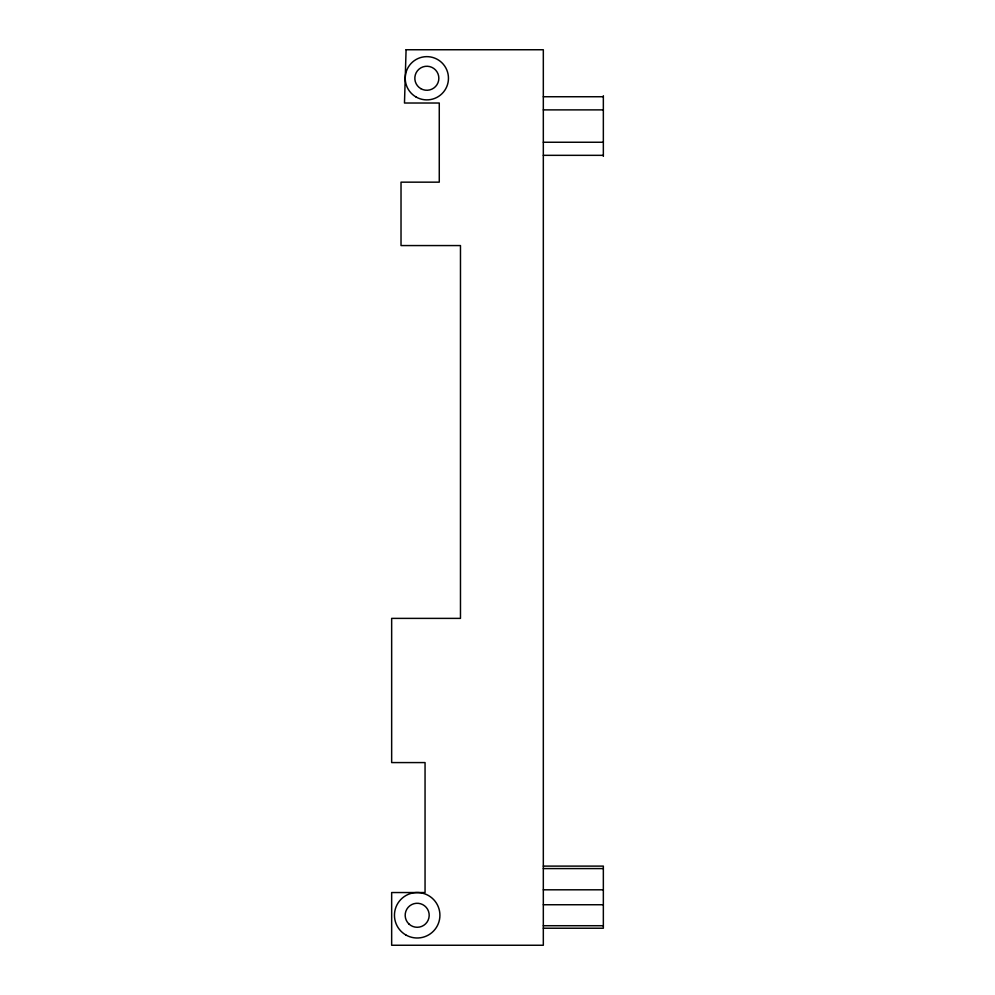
<?xml version="1.0" encoding="UTF-8"?>
<svg xmlns="http://www.w3.org/2000/svg" width="995" height="995" viewBox="0 0 995 995"><rect width="100%" height="100%" fill="white"/><g stroke="black" fill="none" stroke-linecap="round" stroke-linejoin="round"><path stroke-width="1.49" d="M543.32 96.739L603.343 96.739M543.32 109.885L603.343 109.885M543.32 142.248L603.343 142.248M543.32 155.332L603.343 155.332M543.32 866.11L603.343 866.11L603.343 928.223L543.32 928.223M543.32 868.585L603.343 868.585M543.32 889.804L603.343 889.804M543.32 904.741L603.343 904.741M543.32 925.723L603.343 925.723M603.343 95.719L603.343 156.352M406.084 49.75L404.48 103.02L439.268 103.02L439.268 182.16L401.022 182.16L401.022 245.566L460.474 245.566L460.474 618.38L391.657 618.38L391.657 762.58L425.052 762.58L425.052 892.54L391.657 892.54L391.657 945.25L543.32 945.25L543.32 49.75L406.084 49.75M416.034 96.988A21.616 21.616 0 0 0 448.459 78.257A21.616 21.616 0 0 0 416.034 59.538A21.616 21.616 0 0 0 416.034 96.988M420.835 88.654A12.002 12.002 0 0 0 438.845 78.257A12.002 12.002 0 0 0 420.835 67.859A12.002 12.002 0 0 0 420.835 88.654M405.823 934.952A22.723 22.723 0 0 0 439.914 915.276A22.723 22.723 0 0 0 405.823 895.587A22.723 22.723 0 0 0 405.823 934.952M408.92 923.982A12.002 12.002 0 0 0 428.857 918.086A12.002 12.002 0 0 0 413.783 903.758A12.002 12.002 0 0 0 408.92 923.982"/></g></svg>
